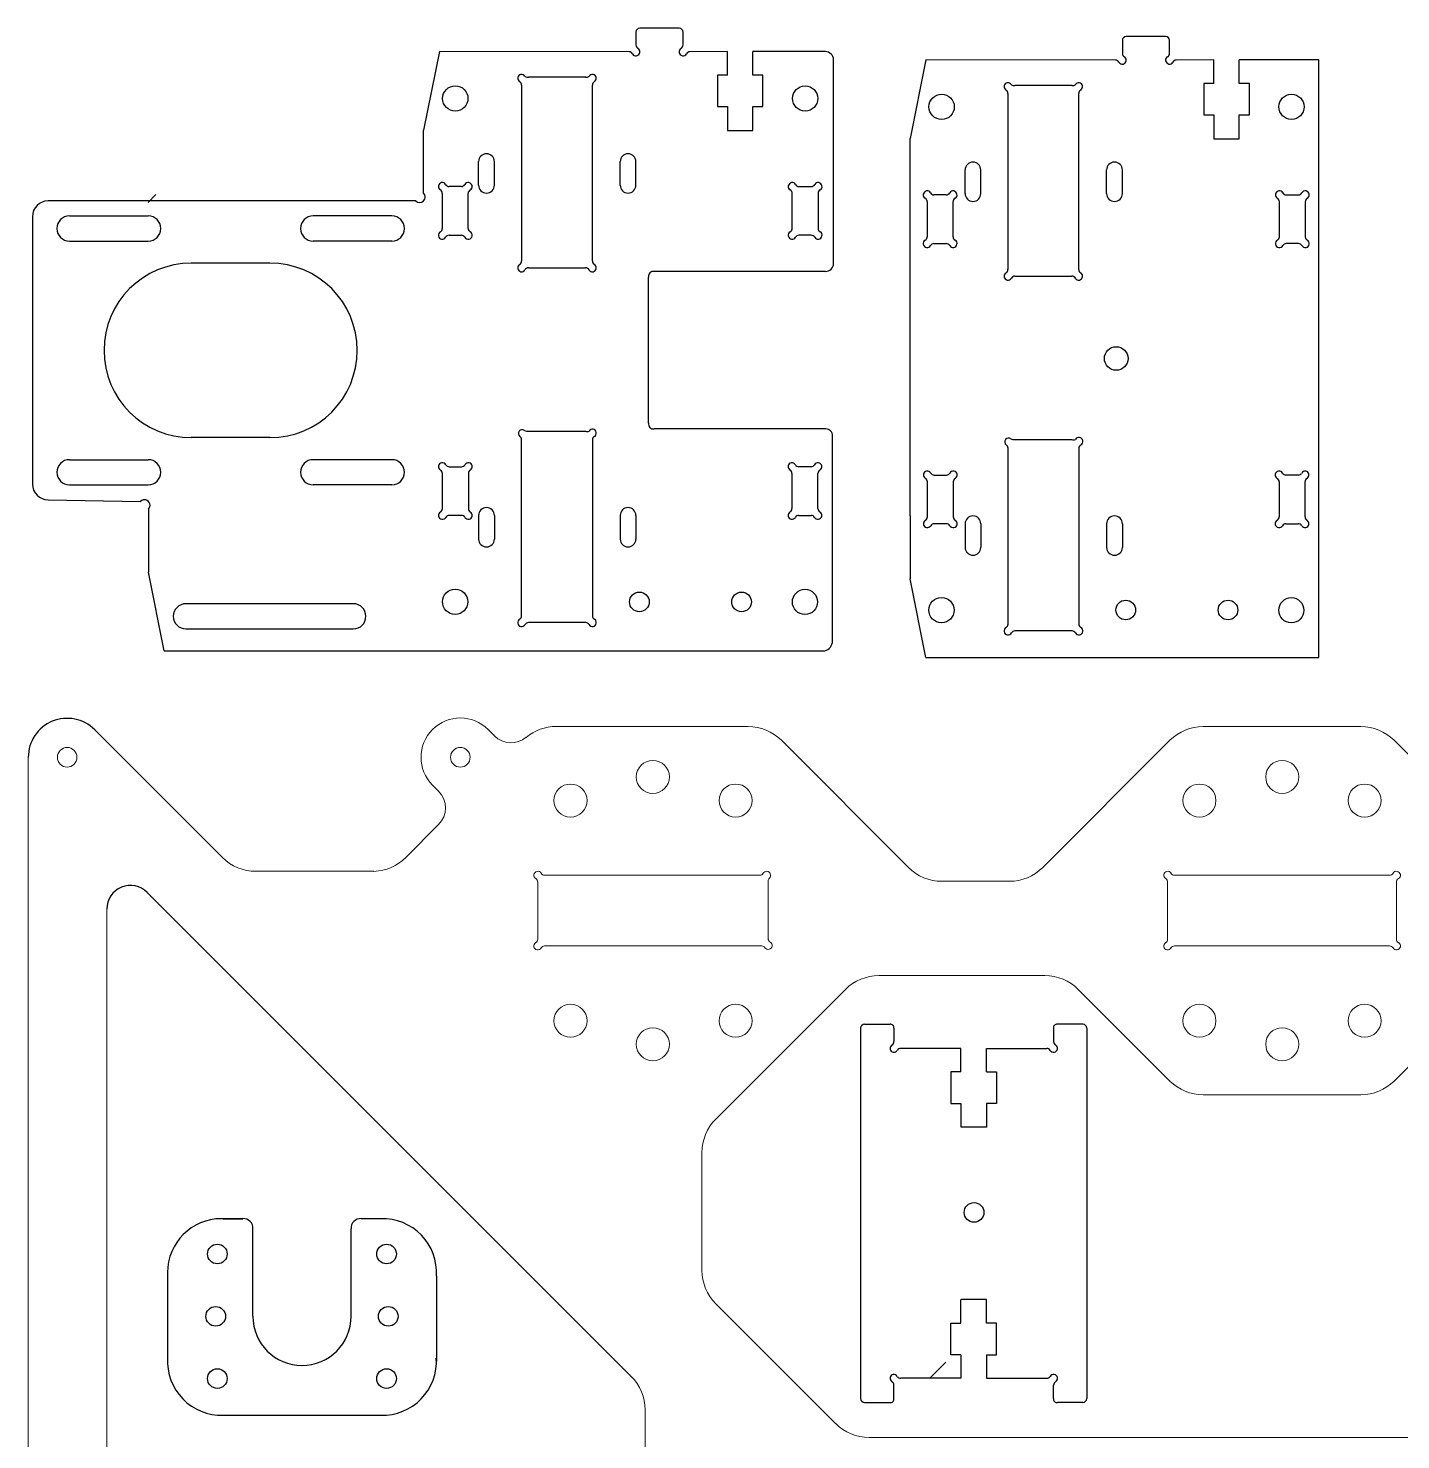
# Model space of a CAD drawing. Header units: millimetres. Extents: x 715 to 1181, y 394 to 754.
# Drawn here: x 714.8 to 889.4, y 574.7 to 754.2 of the extents above; entities that cross this region are included whole.
import ezdxf

# ---------------------------------------------------------------- set-up
doc = ezdxf.new("R2010")
doc.units = ezdxf.units.MM
doc.layers.add('WHITE', color=7, linetype='Continuous', true_color=0xffffff)

msp = doc.modelspace()

# ---------------------------------------------------------------- linework, layer by layer
for p, q in [((767.12, 751.25), (765.12, 741.25)), ((767.12, 751.25), (765.12, 741.25)), ((803.78, 748.27), (803.78, 751.27)), ((803.78, 748.27), (803.78, 751.27)), ((806.99, 748.27), (806.99, 751.27)), ((806.99, 748.27), (806.99, 751.27)), ((828.98, 750.19), (826.98, 740.19)), ((828.98, 750.19), (826.98, 740.19)), ((865.63, 747.21), (865.63, 750.21)), ((865.63, 747.21), (865.63, 750.21)), ((868.85, 747.21), (868.85, 750.21)), ((868.85, 747.21), (868.85, 750.21)), ((878.98, 674.19), (878.98, 750.19)), ((878.98, 674.19), (878.98, 750.19)), ((765.12, 733.25), (765.12, 741.25)), ((765.12, 733.25), (765.12, 741.25)), ((826.98, 692.19), (826.98, 740.19)), ((826.98, 692.19), (826.98, 740.19)), ((772.12, 734.25), (772.12, 737.25)), ((772.12, 734.25), (772.12, 737.25)), ((774.12, 734.25), (774.12, 737.25)), ((774.12, 734.25), (774.12, 737.25)), ((790.12, 734.25), (790.12, 737.25)), ((790.12, 734.25), (790.12, 737.25)), ((792.12, 734.25), (792.12, 737.25)), ((792.12, 734.25), (792.12, 737.25)), ((833.98, 733.19), (833.98, 736.19)), ((833.98, 733.19), (833.98, 736.19)), ((835.98, 733.19), (835.98, 736.19)), ((835.98, 733.19), (835.98, 736.19)), ((851.98, 733.19), (851.98, 736.19)), ((851.98, 733.19), (851.98, 736.19)), ((853.98, 733.19), (853.98, 736.19)), ((853.98, 733.19), (853.98, 736.19)), ((731.06, 733.07), (730.11, 732.04)), ((731.06, 733.07), (730.11, 732.04)), ((730.12, 693.05), (730.12, 685.05)), ((730.12, 693.05), (730.12, 685.05)), ((772.12, 692.25), (772.12, 689.25)), ((772.12, 692.25), (772.12, 689.25)), ((774.12, 692.25), (774.12, 689.25)), ((774.12, 692.25), (774.12, 689.25)), ((790.12, 692.25), (790.12, 689.25)), ((790.12, 692.25), (790.12, 689.25)), ((792.12, 692.25), (792.12, 689.25)), ((792.12, 692.25), (792.12, 689.25)), ((826.98, 692.19), (826.98, 684.19)), ((826.98, 692.19), (826.98, 684.19)), ((833.98, 691.19), (833.98, 688.19)), ((833.98, 691.19), (833.98, 688.19)), ((835.98, 691.19), (835.98, 688.19)), ((835.98, 691.19), (835.98, 688.19)), ((851.98, 691.19), (851.98, 688.19)), ((851.98, 691.19), (851.98, 688.19)), ((853.98, 691.19), (853.98, 688.19)), ((853.98, 691.19), (853.98, 688.19)), ((732.12, 675.05), (730.12, 685.05)), ((732.12, 675.05), (730.12, 685.05)), ((828.98, 674.19), (826.98, 684.19)), ((828.98, 674.19), (826.98, 684.19)), ((828.98, 674.19), (878.98, 674.19)), ((828.98, 674.19), (878.98, 674.19)), ((820.69, 627.03), (820.69, 579.95)), ((820.69, 627.03), (820.69, 579.95)), ((821.19, 627.55), (824.44, 627.55)), ((821.19, 627.55), (824.44, 627.55)), ((824.93, 627.05), (824.93, 625.34)), ((824.93, 627.05), (824.93, 625.34)), ((845.23, 627.05), (845.23, 625.34)), ((845.23, 627.05), (845.23, 625.34)), ((848.97, 627.55), (845.72, 627.55)), ((848.97, 627.55), (845.72, 627.55)), ((849.47, 627.03), (849.47, 579.95)), ((849.47, 627.03), (849.47, 579.95)), ((833.46, 624.46), (825.8, 624.48)), ((833.46, 624.46), (825.8, 624.48)), ((833.46, 621.5), (833.46, 624.46)), ((833.46, 621.5), (833.46, 624.46)), ((836.7, 624.46), (844.36, 624.48)), ((836.7, 624.46), (844.36, 624.48)), ((836.7, 621.5), (836.7, 624.46)), ((836.7, 621.5), (836.7, 624.46)), ((742.11, 602.82), (739.41, 602.82)), ((732.55, 595.96), (732.55, 584.69)), ((766.75, 595.54), (766.75, 584.69)), ((833.46, 585.49), (833.46, 582.54)), ((833.46, 585.49), (833.46, 582.54)), ((836.7, 585.49), (836.7, 582.54)), ((836.7, 585.49), (836.7, 582.54)), ((824.93, 579.95), (824.93, 581.65)), ((824.93, 579.95), (824.93, 581.65)), ((833.46, 582.54), (825.8, 582.52)), ((833.46, 582.54), (825.8, 582.52)), ((836.7, 582.54), (844.36, 582.52)), ((836.7, 582.54), (844.36, 582.52)), ((845.23, 579.95), (845.23, 581.65)), ((845.23, 579.95), (845.23, 581.65)), ((821.19, 579.45), (824.44, 579.45)), ((821.19, 579.45), (824.44, 579.45)), ((848.97, 579.45), (845.72, 579.45)), ((848.97, 579.45), (845.72, 579.45)), ((739.42, 577.82), (759.88, 577.82))]:
    msp.add_line(p, q)
at = {"linetype": 'ByBlock'}
for p, q in [((720.08, 730.35), (730.09, 730.35)), ((720.08, 730.35), (730.09, 730.35)), ((761.08, 730.35), (751.08, 730.35)), ((761.08, 730.35), (751.08, 730.35)), ((720.08, 727.15), (730.09, 727.15)), ((720.08, 727.15), (730.09, 727.15)), ((761.08, 727.15), (751.08, 727.15)), ((761.08, 727.15), (751.08, 727.15)), ((745.58, 724.35), (735.58, 724.35)), ((745.58, 724.35), (735.58, 724.35)), ((745.58, 702.15), (735.58, 702.15)), ((745.58, 702.15), (735.58, 702.15)), ((720.08, 699.35), (730.09, 699.35)), ((720.08, 699.35), (730.09, 699.35)), ((761.08, 699.35), (751.08, 699.35)), ((761.08, 699.35), (751.08, 699.35)), ((720.08, 696.15), (730.09, 696.15)), ((720.08, 696.15), (730.09, 696.15)), ((761.08, 696.15), (751.08, 696.15)), ((761.08, 696.15), (751.08, 696.15)), ((756.18, 681.03), (734.89, 681.03)), ((756.18, 681.03), (734.89, 681.03)), ((734.89, 677.83), (756.18, 677.83)), ((734.89, 677.83), (756.18, 677.83)), ((732.12, 675.05), (816.15, 675.05)), ((732.12, 675.05), (816.15, 675.05)), ((739.61, 602.82), (742.11, 602.82)), ((743.4, 590.41), (743.4, 601.51)), ((755.9, 590.41), (755.9, 601.51)), ((759.7, 602.82), (757.2, 602.82))]:
    msp.add_line(p, q, dxfattribs=at)
at = {"color": 7, "linetype": 'Continuous', "lineweight": 15}
for p, q in [((723.29, 665), (739.53, 648.75)), ((774.13, 664.23), (773.32, 665.03)), ((806.38, 665.42), (782, 665.42)), ((864.27, 665.42), (884.3, 665.42)), ((826.79, 647.49), (810.62, 663.67)), ((860.03, 663.67), (843.86, 647.49)), ((888.55, 663.67), (904.72, 647.49)), ((714.84, 452.5), (714.84, 661.5)), ((766.25, 657.96), (767.03, 657.18)), ((767.03, 652.94), (762.85, 648.75)), ((758.8, 647), (743.77, 647)), ((780.5, 646.5), (807.87, 646.5)), ((887.97, 646.5), (860.6, 646.5)), ((779.64, 638.36), (779.64, 645.63)), ((808.94, 645.78), (808.94, 638.44)), ((831.03, 645.73), (839.61, 645.73)), ((859.74, 645.63), (859.74, 638.36)), ((888.84, 638.36), (888.84, 645.63)), ((791.53, 582.75), (729.96, 644.32)), ((724.84, 536), (724.84, 642.2)), ((808.12, 637.5), (780.5, 637.5)), ((860.6, 637.5), (887.97, 637.5)), ((823.01, 633.73), (844.14, 633.73)), ((818.76, 631.98), (802.28, 615.49)), ((860.03, 620.33), (848.38, 631.98)), ((888.55, 620.33), (900.2, 631.98)), ((864.27, 618.57), (884.3, 618.57)), ((800.52, 611.25), (800.52, 596.25)), ((817.53, 576.75), (802.28, 592.01)), ((793.29, 578.51), (793.29, 535.43)), ((821.77, 575), (926.8, 575))]:
    msp.add_line(p, q, dxfattribs=at)
for points in [[(791.26, 751.22), (767.12, 751.25)], [(791.26, 751.22), (767.12, 751.25)], [(803.78, 751.27), (798.99, 751.22)], [(803.78, 751.27), (798.99, 751.22)], [(816.22, 751.25), (806.99, 751.27)], [(816.22, 751.25), (806.99, 751.27)], [(817.26, 724.28), (817.26, 750.23)], [(817.26, 724.28), (817.26, 750.23)], [(853.11, 750.16), (828.98, 750.19)], [(853.11, 750.16), (828.98, 750.19)], [(865.63, 750.21), (860.84, 750.16)], [(865.63, 750.21), (860.84, 750.16)], [(878.98, 750.19), (868.85, 750.21)], [(878.98, 750.19), (868.85, 750.21)], [(793.74, 704.01), (793.74, 722.58)], [(793.74, 704.01), (793.74, 722.58)], [(816.24, 723.28), (794.44, 723.28)], [(816.24, 723.28), (794.44, 723.28)], [(816.25, 703.26), (794.44, 703.26)], [(816.25, 703.26), (794.44, 703.26)], [(817.12, 676.32), (817.12, 702.38)], [(817.12, 676.32), (817.12, 702.38)]]:
    msp.add_lwpolyline(points)
for centre, radius in [((769.15, 745.29), 1.61), ((769.15, 745.29), 1.61), ((813.64, 745.29), 1.6), ((813.64, 745.29), 1.6), ((813.64, 745.29), 1.6), ((813.64, 745.29), 1.6), ((813.64, 745.29), 1.6), ((813.64, 745.29), 1.6), ((813.64, 745.29), 1.6), ((813.64, 745.29), 1.6), ((831, 744.22), 1.61), ((831, 744.22), 1.61), ((875.49, 744.23), 1.6), ((875.49, 744.23), 1.6), ((875.49, 744.23), 1.6), ((875.49, 744.23), 1.6), ((875.49, 744.23), 1.6), ((875.49, 744.23), 1.6), ((875.49, 744.23), 1.6), ((875.49, 744.23), 1.6), ((853.2, 712.22), 1.5), ((769.13, 681.28), 1.61), ((769.13, 681.28), 1.61), ((813.62, 681.26), 1.6), ((813.62, 681.26), 1.6), ((830.98, 680.22), 1.61), ((830.98, 680.22), 1.61), ((875.47, 680.2), 1.6), ((875.47, 680.2), 1.6), ((738.68, 590.4), 1.25), ((760.62, 590.4), 1.25)]:
    msp.add_circle(centre, radius)
at = {"color": 7, "linetype": 'Continuous'}
for centre in [(792.56, 681.26), (805.56, 681.26), (854.42, 680.23), (867.42, 680.23)]:
    msp.add_circle(centre, 1.25, dxfattribs=at)
at = {"color": 7, "linetype": 'Continuous', "lineweight": 15}
for centre, radius in [((719.79, 661.5), 1.25), ((769.79, 661.5), 1.25), ((794.27, 659), 2.1), ((874.31, 659), 2.1), ((783.8, 656), 2.1), ((804.8, 656), 2.1), ((863.79, 656), 2.1), ((884.79, 656), 2.1), ((783.8, 628), 2.1), ((804.8, 628), 2.1), ((863.79, 628), 2.1), ((884.79, 628), 2.1), ((794.27, 625), 2.1), ((874.31, 625), 2.1)]:
    msp.add_circle(centre, radius, dxfattribs=at)
at = {"color": 7}
for centre in [(835.12, 603.61), (738.89, 598.33), (760.41, 598.33), (738.89, 582.49), (760.41, 582.49)]:
    msp.add_circle(centre, 1.25, dxfattribs=at)
for centre, radius, start, end in [((816.14, 750.13), 1.13, 5.0622, 86.0706), ((816.14, 750.13), 1.13, 5.0622, 86.0706), ((773.12, 737.25), 1, 0, 180), ((773.12, 737.25), 1, 0, 180), ((791.12, 737.25), 1, 0, 180), ((791.12, 737.25), 1, 0, 180), ((834.98, 736.19), 1, 0, 180), ((834.98, 736.19), 1, 0, 180), ((852.98, 736.19), 1, 0, 180), ((852.98, 736.19), 1, 0, 180), ((773.12, 734.25), 1, 180, 0), ((773.12, 734.25), 1, 180, 0), ((791.12, 734.25), 1, 180, 0), ((791.12, 734.25), 1, 180, 0), ((764.62, 732.75), 0.707, 225, 45), ((764.62, 732.75), 0.707, 225, 45), ((834.98, 733.19), 1, 180, 0), ((834.98, 733.19), 1, 180, 0), ((852.98, 733.19), 1, 180, 0), ((852.98, 733.19), 1, 180, 0), ((816.19, 724.36), 1.08, 272.697, 356.0078), ((816.19, 724.36), 1.08, 272.697, 356.0078), ((794.32, 722.7), 0.595, 78.4931, 191.7149), ((794.32, 722.7), 0.595, 78.4931, 191.7149), ((794.35, 703.88), 0.625, 167.8508, 278.3242), ((794.35, 703.88), 0.625, 167.8508, 278.3242), ((778.38, 704), 1.04, 245.5198, 274.3298), ((778.38, 704), 1.04, 245.5198, 274.3298), ((816.28, 702.41), 0.848, 358.0506, 91.9494), ((816.28, 702.41), 0.848, 358.0506, 91.9494), ((840.23, 702.94), 1.04, 245.5198, 274.3298), ((840.23, 702.94), 1.04, 245.5198, 274.3298), ((729.62, 693.55), 0.707, 314.9943, 135.0057), ((729.62, 693.55), 0.707, 314.9943, 135.0057), ((773.12, 692.25), 1, 0, 180), ((773.12, 692.25), 1, 0, 180), ((791.12, 692.25), 1, 0, 180), ((791.12, 692.25), 1, 0, 180), ((834.98, 691.19), 1, 0, 180), ((834.98, 691.19), 1, 0, 180), ((852.98, 691.19), 1, 0, 180), ((852.98, 691.19), 1, 0, 180), ((773.12, 689.25), 1, 180, 0), ((773.12, 689.25), 1, 180, 0), ((791.12, 689.25), 1, 180, 0), ((791.12, 689.25), 1, 180, 0), ((834.98, 688.19), 1, 180, 0), ((834.98, 688.19), 1, 180, 0), ((852.98, 688.19), 1, 180, 0), ((852.98, 688.19), 1, 180, 0), ((815.83, 676.3), 1.29, 284.0428, 0.5816), ((815.83, 676.3), 1.29, 284.0428, 0.5816), ((821.24, 627), 0.552, 94.5002, 174.3533), ((821.24, 627), 0.552, 94.5002, 174.3533), ((824.51, 627.12), 0.427, 349.7748, 99.7328), ((824.51, 627.12), 0.427, 349.7748, 99.7328), ((845.65, 627.12), 0.427, 80.2672, 190.2252), ((845.65, 627.12), 0.427, 80.2672, 190.2252), ((848.92, 627), 0.552, 5.6467, 85.4998), ((848.92, 627), 0.552, 5.6467, 85.4998), ((739.41, 595.96), 6.86, 90, 180), ((759.9, 595.95), 6.87, 356.5756, 91.6627), ((739.42, 584.69), 6.87, 176.5756, 271.6627), ((759.88, 584.69), 6.87, 268.3373, 3.4244), ((821.24, 580), 0.552, 185.6467, 265.4998), ((821.24, 580), 0.552, 185.6467, 265.4998), ((824.51, 579.87), 0.427, 260.2672, 10.2252), ((824.51, 579.87), 0.427, 260.2672, 10.2252), ((845.65, 579.87), 0.427, 169.7748, 279.7328), ((845.65, 579.87), 0.427, 169.7748, 279.7328), ((848.92, 580), 0.552, 274.5002, 354.3533), ((848.92, 580), 0.552, 274.5002, 354.3533)]:
    msp.add_arc(centre, radius, start, end)
at = {"linetype": 'ByBlock'}
for centre, radius, start, end in [((720.08, 728.75), 1.6, 90, 270), ((720.08, 728.75), 1.6, 90, 270), ((730.09, 728.75), 1.6, 270, 90), ((730.09, 728.75), 1.6, 270, 90), ((751.08, 728.75), 1.6, 90, 270), ((751.08, 728.75), 1.6, 90, 270), ((761.08, 728.75), 1.6, 270, 90), ((761.08, 728.75), 1.6, 270, 90), ((735.58, 713.25), 11.1, 90, 270), ((735.58, 713.25), 11.1, 90, 270), ((745.58, 713.25), 11.1, 270, 90), ((745.58, 713.25), 11.1, 270, 90), ((720.08, 697.75), 1.6, 90, 270), ((720.08, 697.75), 1.6, 90, 270), ((730.09, 697.75), 1.6, 270, 90), ((730.09, 697.75), 1.6, 270, 90), ((751.08, 697.75), 1.6, 90, 270), ((751.08, 697.75), 1.6, 90, 270), ((761.08, 697.75), 1.6, 270, 90), ((761.08, 697.75), 1.6, 270, 90), ((734.89, 679.43), 1.6, 90, 270), ((734.89, 679.43), 1.6, 90, 270), ((756.18, 679.43), 1.6, 270, 90), ((756.18, 679.43), 1.6, 270, 90), ((742.23, 601.65), 1.18, 353.4384, 95.8605), ((757.08, 601.65), 1.18, 84.1395, 186.5616), ((749.65, 590.41), 6.25, 180, 0)]:
    msp.add_arc(centre, radius, start, end, dxfattribs=at)
at = {"color": 7, "linetype": 'Continuous'}
for centre, radius in [((719.79, 661.5), 4.95), ((727.84, 642.2), 3)]:
    msp.add_arc(centre, radius, 45, 180, dxfattribs=at)
at = {"color": 7, "linetype": 'Continuous', "lineweight": 15}
for centre, radius, start, end in [((769.79, 661.5), 5, 45, 225), ((776.25, 666.35), 3, 225, 309.7102), ((782, 659.42), 6, 90, 129.7102), ((806.38, 659.42), 6, 44.9999, 90), ((864.27, 659.42), 6, 90, 135), ((884.3, 659.42), 6, 45, 90), ((764.91, 655.06), 3, 315, 45), ((743.77, 653), 6, 225, 270), ((758.6, 652.99), 6, 271.9431, 315.0465), ((779.64, 646.5), 0.5, 30, 240), ((780.5, 647), 0.5, 210, 270), ((807.87, 647), 0.5, 270, 330), ((808.74, 646.5), 0.5, 314.427, 150), ((831.03, 651.73), 6, 224.9999, 270), ((839.61, 651.73), 6, 270, 315), ((859.74, 646.5), 0.5, 30.0001, 239.9999), ((860.6, 647), 0.5, 210.0001, 270.0002), ((887.97, 647), 0.5, 270, 330), ((888.84, 646.5), 0.5, 300, 150), ((779.14, 645.63), 0.5, 360, 60), ((809.44, 645.78), 0.5, 134.427, 180), ((859.24, 645.63), 0.5, 0, 59.9999), ((889.34, 645.63), 0.5, 120, 180), ((779.64, 637.5), 0.5, 120, 330), ((779.14, 638.36), 0.5, 300, 360), ((780.5, 637), 0.5, 90, 150), ((808.12, 637), 0.5, 35.3875, 90), ((808.94, 637.57), 0.5, 215.3875, 60), ((809.44, 638.44), 0.5, 180, 240), ((859.74, 637.5), 0.5, 119.9999, 330), ((859.24, 638.36), 0.5, 300.0002, 0), ((860.6, 637), 0.5, 89.9999, 149.9999), ((887.97, 637), 0.5, 30.0001, 90), ((888.84, 637.5), 0.5, 210.0001, 60.0002), ((889.34, 638.36), 0.5, 180, 239.9996), ((823.01, 627.73), 6, 90, 135), ((844.14, 627.73), 6, 45, 90), ((864.27, 624.57), 6, 225, 270), ((884.3, 624.57), 6, 270, 315), ((806.52, 611.25), 6, 135, 180), ((806.52, 596.25), 6, 180, 225), ((787.29, 578.51), 6, 360, 45), ((821.77, 581), 6, 225, 270)]:
    msp.add_arc(centre, radius, start, end, dxfattribs=at)
at = {"layer": 'WHITE', "linetype": 'Continuous'}
for p, q in [((797.62, 754.22), (792.62, 754.22)), ((797.62, 754.22), (792.62, 754.22)), ((792.12, 753.72), (792.12, 752.09)), ((792.12, 753.72), (792.12, 752.09)), ((798.12, 752.09), (798.12, 753.72)), ((798.12, 752.09), (798.12, 753.72)), ((853.98, 752.66), (853.98, 751.02)), ((853.98, 752.66), (853.98, 751.02)), ((859.48, 753.16), (854.48, 753.16)), ((859.48, 753.16), (854.48, 753.16)), ((859.98, 751.02), (859.98, 752.66)), ((859.98, 751.02), (859.98, 752.66)), ((777.58, 746.98), (777.58, 724.62)), ((777.58, 746.98), (777.58, 724.62)), ((785.73, 748), (778.46, 748)), ((785.73, 748), (778.46, 748)), ((786.58, 724.62), (786.58, 746.98)), ((786.58, 724.62), (786.58, 746.98)), ((802.49, 748.27), (802.49, 744.25)), ((802.49, 748.27), (802.49, 744.25)), ((803.78, 748.27), (802.49, 748.27)), ((803.78, 748.27), (802.49, 748.27)), ((808.28, 748.27), (806.99, 748.27)), ((808.28, 748.27), (806.99, 748.27)), ((808.28, 744.25), (808.28, 748.27)), ((808.28, 744.25), (808.28, 748.27)), ((847.58, 746.94), (840.31, 746.94)), ((847.58, 746.94), (840.31, 746.94)), ((864.35, 747.21), (864.35, 743.19)), ((864.35, 747.21), (864.35, 743.19)), ((865.63, 747.21), (864.35, 747.21)), ((865.63, 747.21), (864.35, 747.21)), ((870.13, 747.21), (868.85, 747.21)), ((870.13, 747.21), (868.85, 747.21)), ((870.13, 743.19), (870.13, 747.21)), ((870.13, 743.19), (870.13, 747.21)), ((839.43, 745.92), (839.43, 723.55)), ((839.43, 745.92), (839.43, 723.55)), ((848.43, 723.55), (848.43, 745.92)), ((848.43, 723.55), (848.43, 745.92)), ((802.49, 744.25), (803.78, 744.25)), ((802.49, 744.25), (803.78, 744.25)), ((803.78, 744.25), (803.78, 741.23)), ((803.78, 744.25), (803.78, 741.23)), ((806.99, 741.23), (806.99, 744.25)), ((806.99, 741.23), (806.99, 744.25)), ((806.99, 744.25), (808.28, 744.25)), ((806.99, 744.25), (808.28, 744.25)), ((864.35, 743.19), (865.63, 743.19)), ((864.35, 743.19), (865.63, 743.19)), ((865.63, 743.19), (865.63, 740.17)), ((865.63, 743.19), (865.63, 740.17)), ((868.85, 740.17), (868.85, 743.19)), ((868.85, 740.17), (868.85, 743.19)), ((868.85, 743.19), (870.13, 743.19)), ((868.85, 743.19), (870.13, 743.19)), ((803.78, 741.23), (806.99, 741.23)), ((803.78, 741.23), (806.99, 741.23)), ((865.63, 740.17), (868.85, 740.17)), ((865.63, 740.17), (868.85, 740.17)), ((767.49, 733.22), (767.49, 728.76)), ((767.49, 733.22), (767.49, 728.76)), ((769.92, 734.09), (768.35, 734.09)), ((769.92, 734.09), (768.35, 734.09)), ((770.79, 728.76), (770.79, 733.22)), ((770.79, 728.76), (770.79, 733.22)), ((811.99, 728.76), (811.99, 733.22)), ((811.99, 728.76), (811.99, 733.22)), ((812.85, 734.09), (814.42, 734.09)), ((812.85, 734.09), (814.42, 734.09)), ((815.29, 733.22), (815.29, 728.76)), ((815.29, 733.22), (815.29, 728.76)), ((831.59, 733.03), (830.02, 733.03)), ((831.59, 733.03), (830.02, 733.03)), ((874.81, 733.03), (876.38, 733.03)), ((874.81, 733.03), (876.38, 733.03)), ((764.12, 732.25), (717.37, 732.25)), ((764.12, 732.25), (717.37, 732.25)), ((829.16, 732.16), (829.16, 727.69)), ((829.16, 732.16), (829.16, 727.69)), ((832.46, 727.69), (832.46, 732.16)), ((832.46, 727.69), (832.46, 732.16)), ((873.95, 727.69), (873.95, 732.16)), ((873.95, 727.69), (873.95, 732.16)), ((877.25, 732.16), (877.25, 727.69)), ((877.25, 732.16), (877.25, 727.69)), ((715.37, 730.25), (715.37, 696.25)), ((715.37, 730.25), (715.37, 696.25)), ((768.35, 727.89), (769.92, 727.89)), ((768.35, 727.89), (769.92, 727.89)), ((814.42, 727.89), (812.85, 727.89)), ((814.42, 727.89), (812.85, 727.89)), ((830.02, 726.83), (831.59, 726.83)), ((830.02, 726.83), (831.59, 726.83)), ((876.38, 726.83), (874.81, 726.83)), ((876.38, 726.83), (874.81, 726.83)), ((778.45, 723.75), (785.72, 723.75)), ((778.45, 723.75), (785.72, 723.75)), ((840.3, 722.69), (847.57, 722.69)), ((840.3, 722.69), (847.57, 722.69)), ((778.46, 702.97), (785.72, 702.97)), ((778.46, 702.97), (785.72, 702.97)), ((840.31, 701.91), (847.58, 701.91)), ((840.31, 701.91), (847.58, 701.91)), ((777.59, 679.5), (777.59, 701.87)), ((777.59, 679.5), (777.59, 701.87)), ((786.59, 701.87), (786.59, 679.5)), ((786.59, 701.87), (786.59, 679.5)), ((839.45, 678.44), (839.45, 700.81)), ((839.45, 678.44), (839.45, 700.81)), ((848.45, 700.81), (848.45, 678.44)), ((848.45, 700.81), (848.45, 678.44)), ((768.38, 698.46), (769.95, 698.46)), ((768.38, 698.46), (769.95, 698.46)), ((814.4, 698.46), (812.83, 698.46)), ((814.4, 698.46), (812.83, 698.46)), ((767.51, 693.13), (767.51, 697.6)), ((767.51, 693.13), (767.51, 697.6)), ((770.81, 697.6), (770.81, 693.13)), ((770.81, 697.6), (770.81, 693.13)), ((811.96, 697.6), (811.96, 693.13)), ((811.96, 697.6), (811.96, 693.13)), ((815.26, 693.13), (815.26, 697.6)), ((815.26, 693.13), (815.26, 697.6)), ((829.18, 692.07), (829.18, 696.54)), ((829.18, 692.07), (829.18, 696.54)), ((830.05, 697.4), (831.62, 697.4)), ((830.05, 697.4), (831.62, 697.4)), ((832.48, 696.54), (832.48, 692.07)), ((832.48, 696.54), (832.48, 692.07)), ((873.92, 696.54), (873.92, 692.07)), ((873.92, 696.54), (873.92, 692.07)), ((876.35, 697.4), (874.79, 697.4)), ((876.35, 697.4), (874.79, 697.4)), ((877.22, 692.07), (877.22, 696.54)), ((877.22, 692.07), (877.22, 696.54)), ((717.37, 694.25), (729.12, 694.04)), ((717.37, 694.25), (729.12, 694.04)), ((769.95, 692.26), (768.38, 692.26)), ((769.95, 692.26), (768.38, 692.26)), ((812.83, 692.26), (814.4, 692.26)), ((812.83, 692.26), (814.4, 692.26)), ((831.62, 691.2), (830.05, 691.2)), ((831.62, 691.2), (830.05, 691.2)), ((874.79, 691.2), (876.35, 691.2)), ((874.79, 691.2), (876.35, 691.2)), ((785.73, 678.63), (778.46, 678.63)), ((785.73, 678.63), (778.46, 678.63)), ((847.58, 677.57), (840.31, 677.57)), ((847.58, 677.57), (840.31, 677.57)), ((832.18, 621.5), (832.18, 617.48)), ((832.18, 621.5), (832.18, 617.48)), ((833.46, 621.5), (832.18, 621.5)), ((833.46, 621.5), (832.18, 621.5)), ((836.7, 621.5), (837.98, 621.5)), ((836.7, 621.5), (837.98, 621.5)), ((837.98, 621.5), (837.98, 617.48)), ((837.98, 621.5), (837.98, 617.48)), ((832.18, 617.48), (833.46, 617.48)), ((832.18, 617.48), (833.46, 617.48)), ((833.46, 617.48), (833.46, 614.46)), ((833.46, 617.48), (833.46, 614.46)), ((836.7, 617.48), (836.7, 614.46)), ((836.7, 617.48), (836.7, 614.46)), ((837.98, 617.48), (836.7, 617.48)), ((837.98, 617.48), (836.7, 617.48)), ((836.7, 614.46), (833.48, 614.46)), ((836.7, 614.46), (833.48, 614.46)), ((833.46, 589.52), (833.46, 592.53)), ((833.46, 589.52), (833.46, 592.53)), ((836.7, 592.53), (833.48, 592.53)), ((836.7, 592.53), (833.48, 592.53)), ((836.7, 589.52), (836.7, 592.53)), ((836.7, 589.52), (836.7, 592.53)), ((832.18, 585.49), (832.18, 589.52)), ((832.18, 585.49), (832.18, 589.52)), ((832.18, 589.52), (833.46, 589.52)), ((832.18, 589.52), (833.46, 589.52)), ((837.98, 589.52), (836.7, 589.52)), ((837.98, 589.52), (836.7, 589.52)), ((837.98, 585.49), (837.98, 589.52)), ((837.98, 585.49), (837.98, 589.52)), ((833.46, 585.49), (832.18, 585.49)), ((833.46, 585.49), (832.18, 585.49)), ((836.7, 585.49), (837.98, 585.49)), ((836.7, 585.49), (837.98, 585.49)), ((831.55, 584.57), (829.55, 582.57)), ((831.55, 584.57), (829.55, 582.57))]:
    msp.add_line(p, q, dxfattribs=at)
for centre, radius, start, end in [((792.62, 753.72), 0.5, 90, 180), ((792.62, 753.72), 0.5, 90, 180), ((797.62, 753.72), 0.5, 0, 90), ((797.62, 753.72), 0.5, 0, 90), ((854.48, 752.66), 0.5, 90, 180), ((854.48, 752.66), 0.5, 90, 180), ((859.48, 752.66), 0.5, 0, 90), ((859.48, 752.66), 0.5, 0, 90), ((791.26, 750.72), 0.5, 30.0002, 90), ((791.26, 750.72), 0.5, 30.0002, 90), ((792.12, 751.22), 0.5, 210.0002, 60), ((792.12, 751.22), 0.5, 210.0002, 60), ((792.62, 752.09), 0.5, 180, 240), ((792.62, 752.09), 0.5, 180, 240), ((798.12, 751.22), 0.5, 120.0002, 330), ((798.12, 751.22), 0.5, 120.0002, 330), ((797.62, 752.09), 0.5, 300.0002, 0), ((797.62, 752.09), 0.5, 300.0002, 0), ((798.99, 750.72), 0.5, 90, 150), ((798.99, 750.72), 0.5, 90, 150), ((853.98, 750.16), 0.5, 210.0002, 60), ((853.98, 750.16), 0.5, 210.0002, 60), ((854.48, 751.02), 0.5, 180, 240), ((854.48, 751.02), 0.5, 180, 240), ((859.98, 750.16), 0.5, 120.0002, 330), ((859.98, 750.16), 0.5, 120.0002, 330), ((859.48, 751.02), 0.5, 300.0002, 0), ((859.48, 751.02), 0.5, 300.0002, 0), ((853.11, 749.66), 0.5, 30.0002, 90), ((853.11, 749.66), 0.5, 30.0002, 90), ((860.84, 749.66), 0.5, 90, 150), ((860.84, 749.66), 0.5, 90, 150), ((777.58, 747.85), 0.5, 30, 239.9998), ((777.58, 747.85), 0.5, 30, 239.9998), ((777.08, 746.98), 0.5, 0, 59.9998), ((777.08, 746.98), 0.5, 0, 59.9998), ((778.33, 748.43), 0.455, 227.0073, 287.0073), ((778.33, 748.43), 0.455, 227.0073, 287.0073), ((785.85, 748.41), 0.435, 253.5921, 313.5919), ((785.85, 748.41), 0.435, 253.5921, 313.5919), ((786.58, 747.85), 0.5, 300, 149.9998), ((786.58, 747.85), 0.5, 300, 149.9998), ((787.08, 746.98), 0.5, 120, 180), ((787.08, 746.98), 0.5, 120, 180), ((839.43, 746.79), 0.5, 30, 239.9998), ((839.43, 746.79), 0.5, 30, 239.9998), ((840.18, 747.37), 0.455, 227.0073, 287.0073), ((840.18, 747.37), 0.455, 227.0073, 287.0073), ((847.7, 747.35), 0.435, 253.5921, 313.5919), ((847.7, 747.35), 0.435, 253.5921, 313.5919), ((848.43, 746.79), 0.5, 300, 149.9998), ((848.43, 746.79), 0.5, 300, 149.9998), ((838.93, 745.92), 0.5, 0, 59.9998), ((838.93, 745.92), 0.5, 0, 59.9998), ((848.93, 745.92), 0.5, 120, 180), ((848.93, 745.92), 0.5, 120, 180), ((767.49, 734.09), 0.5, 30, 239.9998), ((767.49, 734.09), 0.5, 30, 239.9998), ((768.35, 734.59), 0.5, 210, 270), ((768.35, 734.59), 0.5, 210, 270), ((769.92, 734.59), 0.5, 270, 329.9998), ((769.92, 734.59), 0.5, 270, 329.9998), ((770.79, 734.09), 0.5, 300, 149.9998), ((770.79, 734.09), 0.5, 300, 149.9998), ((811.99, 734.09), 0.5, 30.0002, 240), ((811.99, 734.09), 0.5, 30.0002, 240), ((812.85, 734.59), 0.5, 210.0002, 270), ((812.85, 734.59), 0.5, 210.0002, 270), ((814.42, 734.59), 0.5, 270, 330), ((814.42, 734.59), 0.5, 270, 330), ((815.29, 734.09), 0.5, 300.0002, 150), ((815.29, 734.09), 0.5, 300.0002, 150), ((766.99, 733.22), 0.5, 0, 59.9998), ((766.99, 733.22), 0.5, 0, 59.9998), ((771.29, 733.22), 0.5, 120, 180), ((771.29, 733.22), 0.5, 120, 180), ((811.49, 733.22), 0.5, 0, 60), ((811.49, 733.22), 0.5, 0, 60), ((815.79, 733.22), 0.5, 120.0002, 180), ((815.79, 733.22), 0.5, 120.0002, 180), ((829.16, 733.03), 0.5, 30, 239.9998), ((829.16, 733.03), 0.5, 30, 239.9998), ((828.66, 732.16), 0.5, 0, 59.9998), ((828.66, 732.16), 0.5, 0, 59.9998), ((830.02, 733.53), 0.5, 210, 270), ((830.02, 733.53), 0.5, 210, 270), ((831.59, 733.53), 0.5, 270, 329.9998), ((831.59, 733.53), 0.5, 270, 329.9998), ((832.46, 733.03), 0.5, 300, 149.9998), ((832.46, 733.03), 0.5, 300, 149.9998), ((832.96, 732.16), 0.5, 120, 180), ((832.96, 732.16), 0.5, 120, 180), ((873.95, 733.03), 0.5, 30.0002, 240), ((873.95, 733.03), 0.5, 30.0002, 240), ((873.45, 732.16), 0.5, 0, 60), ((873.45, 732.16), 0.5, 0, 60), ((874.81, 733.53), 0.5, 210.0002, 270), ((874.81, 733.53), 0.5, 210.0002, 270), ((876.38, 733.53), 0.5, 270, 330), ((876.38, 733.53), 0.5, 270, 330), ((877.25, 733.03), 0.5, 300.0002, 150), ((877.25, 733.03), 0.5, 300.0002, 150), ((877.75, 732.16), 0.5, 120.0002, 180), ((877.75, 732.16), 0.5, 120.0002, 180), ((717.37, 730.25), 2, 90, 180), ((717.37, 730.25), 2, 90, 180), ((767.49, 727.89), 0.5, 120, 329.9998), ((767.49, 727.89), 0.5, 120, 329.9998), ((766.99, 728.76), 0.5, 300, 0), ((766.99, 728.76), 0.5, 300, 0), ((768.35, 727.39), 0.5, 90, 149.9998), ((768.35, 727.39), 0.5, 90, 149.9998), ((769.92, 727.39), 0.5, 30, 90), ((769.92, 727.39), 0.5, 30, 90), ((770.79, 727.89), 0.5, 210, 59.9998), ((770.79, 727.89), 0.5, 210, 59.9998), ((771.29, 728.76), 0.5, 180, 239.9998), ((771.29, 728.76), 0.5, 180, 239.9998), ((811.99, 727.89), 0.5, 120.0002, 330), ((811.99, 727.89), 0.5, 120.0002, 330), ((811.49, 728.76), 0.5, 300.0002, 0), ((811.49, 728.76), 0.5, 300.0002, 0), ((812.85, 727.39), 0.5, 90, 150), ((812.85, 727.39), 0.5, 90, 150), ((814.42, 727.39), 0.5, 30.0002, 90), ((814.42, 727.39), 0.5, 30.0002, 90), ((815.29, 727.89), 0.5, 210.0002, 60), ((815.29, 727.89), 0.5, 210.0002, 60), ((815.79, 728.76), 0.5, 180, 240), ((815.79, 728.76), 0.5, 180, 240), ((829.16, 726.83), 0.5, 120, 329.9998), ((829.16, 726.83), 0.5, 120, 329.9998), ((828.66, 727.69), 0.5, 300, 0), ((828.66, 727.69), 0.5, 300, 0), ((832.46, 726.83), 0.5, 210, 59.9998), ((832.46, 726.83), 0.5, 210, 59.9998), ((832.96, 727.69), 0.5, 180, 239.9998), ((832.96, 727.69), 0.5, 180, 239.9998), ((873.95, 726.83), 0.5, 120.0002, 330), ((873.95, 726.83), 0.5, 120.0002, 330), ((873.45, 727.69), 0.5, 300.0002, 0), ((873.45, 727.69), 0.5, 300.0002, 0), ((877.25, 726.83), 0.5, 210.0002, 60), ((877.25, 726.83), 0.5, 210.0002, 60), ((877.75, 727.69), 0.5, 180, 240), ((877.75, 727.69), 0.5, 180, 240), ((830.02, 726.33), 0.5, 90, 149.9998), ((830.02, 726.33), 0.5, 90, 149.9998), ((831.59, 726.33), 0.5, 30, 90), ((831.59, 726.33), 0.5, 30, 90), ((874.81, 726.33), 0.5, 90, 150), ((874.81, 726.33), 0.5, 90, 150), ((876.38, 726.33), 0.5, 30.0002, 90), ((876.38, 726.33), 0.5, 30.0002, 90), ((777.58, 723.75), 0.5, 120.0002, 330), ((777.58, 723.75), 0.5, 120.0002, 330), ((777.08, 724.62), 0.5, 300.0002, 0), ((777.08, 724.62), 0.5, 300.0002, 0), ((778.45, 723.25), 0.5, 90, 150), ((778.45, 723.25), 0.5, 90, 150), ((785.72, 723.25), 0.5, 30.0002, 90), ((785.72, 723.25), 0.5, 30.0002, 90), ((786.58, 723.75), 0.5, 210.0002, 60), ((786.58, 723.75), 0.5, 210.0002, 60), ((787.08, 724.62), 0.5, 180, 240), ((787.08, 724.62), 0.5, 180, 240), ((838.93, 723.55), 0.5, 300.0002, 0), ((838.93, 723.55), 0.5, 300.0002, 0), ((848.93, 723.55), 0.5, 180, 240), ((848.93, 723.55), 0.5, 180, 240), ((839.43, 722.69), 0.5, 120.0002, 330), ((839.43, 722.69), 0.5, 120.0002, 330), ((840.3, 722.19), 0.5, 90, 150), ((840.3, 722.19), 0.5, 90, 150), ((847.57, 722.19), 0.5, 30.0002, 90), ((847.57, 722.19), 0.5, 30.0002, 90), ((848.43, 722.69), 0.5, 210.0002, 60), ((848.43, 722.69), 0.5, 210.0002, 60), ((777.65, 702.68), 0.486, 52.8137, 230.3007), ((777.65, 702.68), 0.486, 52.8137, 230.3007), ((777.09, 701.87), 0.5, 0, 60), ((777.09, 701.87), 0.5, 0, 60), ((785.93, 703.36), 0.437, 241.5181, 301.5181), ((785.93, 703.36), 0.437, 241.5181, 301.5181), ((786.59, 702.73), 0.5, 300.0002, 150), ((786.59, 702.73), 0.5, 300.0002, 150), ((787.09, 701.87), 0.5, 120.0002, 180), ((787.09, 701.87), 0.5, 120.0002, 180), ((839.51, 701.61), 0.486, 52.8137, 230.3007), ((839.51, 701.61), 0.486, 52.8137, 230.3007), ((847.78, 702.3), 0.437, 241.5181, 301.5181), ((847.78, 702.3), 0.437, 241.5181, 301.5181), ((848.45, 701.67), 0.5, 300.0002, 150), ((848.45, 701.67), 0.5, 300.0002, 150), ((838.95, 700.81), 0.5, 0, 60), ((838.95, 700.81), 0.5, 0, 60), ((848.95, 700.81), 0.5, 120.0002, 180), ((848.95, 700.81), 0.5, 120.0002, 180), ((767.51, 698.46), 0.5, 30.0002, 240), ((767.51, 698.46), 0.5, 30.0002, 240), ((768.38, 698.96), 0.5, 210.0002, 270), ((768.38, 698.96), 0.5, 210.0002, 270), ((769.95, 698.96), 0.5, 270, 330), ((769.95, 698.96), 0.5, 270, 330), ((770.81, 698.46), 0.5, 300.0002, 150), ((770.81, 698.46), 0.5, 300.0002, 150), ((811.96, 698.46), 0.5, 30, 239.9998), ((811.96, 698.46), 0.5, 30, 239.9998), ((812.83, 698.96), 0.5, 210, 270), ((812.83, 698.96), 0.5, 210, 270), ((814.4, 698.96), 0.5, 270, 329.9998), ((814.4, 698.96), 0.5, 270, 329.9998), ((815.26, 698.46), 0.5, 300, 149.9998), ((815.26, 698.46), 0.5, 300, 149.9998), ((767.01, 697.6), 0.5, 0, 60), ((767.01, 697.6), 0.5, 0, 60), ((771.31, 697.6), 0.5, 120.0002, 180), ((771.31, 697.6), 0.5, 120.0002, 180), ((811.46, 697.6), 0.5, 0, 59.9998), ((811.46, 697.6), 0.5, 0, 59.9998), ((815.76, 697.6), 0.5, 120, 180), ((815.76, 697.6), 0.5, 120, 180), ((829.18, 697.4), 0.5, 30.0002, 240), ((829.18, 697.4), 0.5, 30.0002, 240), ((828.68, 696.54), 0.5, 0, 60), ((828.68, 696.54), 0.5, 0, 60), ((830.05, 697.9), 0.5, 210.0002, 270), ((830.05, 697.9), 0.5, 210.0002, 270), ((831.62, 697.9), 0.5, 270, 330), ((831.62, 697.9), 0.5, 270, 330), ((832.48, 697.4), 0.5, 300.0002, 150), ((832.48, 697.4), 0.5, 300.0002, 150), ((832.98, 696.54), 0.5, 120.0002, 180), ((832.98, 696.54), 0.5, 120.0002, 180), ((873.92, 697.4), 0.5, 30, 239.9998), ((873.92, 697.4), 0.5, 30, 239.9998), ((873.42, 696.54), 0.5, 0, 59.9998), ((873.42, 696.54), 0.5, 0, 59.9998), ((874.79, 697.9), 0.5, 210, 270), ((874.79, 697.9), 0.5, 210, 270), ((876.35, 697.9), 0.5, 270, 329.9998), ((876.35, 697.9), 0.5, 270, 329.9998), ((877.22, 697.4), 0.5, 300, 149.9998), ((877.22, 697.4), 0.5, 300, 149.9998), ((877.72, 696.54), 0.5, 120, 180), ((877.72, 696.54), 0.5, 120, 180), ((717.37, 696.25), 2, 180, 270), ((717.37, 696.25), 2, 180, 270), ((767.01, 693.13), 0.5, 300.0002, 0), ((767.01, 693.13), 0.5, 300.0002, 0), ((771.31, 693.13), 0.5, 180, 240), ((771.31, 693.13), 0.5, 180, 240), ((811.46, 693.13), 0.5, 300, 0), ((811.46, 693.13), 0.5, 300, 0), ((815.76, 693.13), 0.5, 180, 239.9998), ((815.76, 693.13), 0.5, 180, 239.9998), ((767.51, 692.26), 0.5, 120.0002, 330), ((767.51, 692.26), 0.5, 120.0002, 330), ((768.38, 691.76), 0.5, 90, 150), ((768.38, 691.76), 0.5, 90, 150), ((769.95, 691.76), 0.5, 30.0002, 90), ((769.95, 691.76), 0.5, 30.0002, 90), ((770.81, 692.26), 0.5, 210.0002, 60), ((770.81, 692.26), 0.5, 210.0002, 60), ((811.96, 692.26), 0.5, 120, 329.9998), ((811.96, 692.26), 0.5, 120, 329.9998), ((812.83, 691.76), 0.5, 90, 149.9998), ((812.83, 691.76), 0.5, 90, 149.9998), ((814.4, 691.76), 0.5, 30, 90), ((814.4, 691.76), 0.5, 30, 90), ((815.26, 692.26), 0.5, 210, 59.9998), ((815.26, 692.26), 0.5, 210, 59.9998), ((829.18, 691.2), 0.5, 120.0002, 330), ((829.18, 691.2), 0.5, 120.0002, 330), ((828.68, 692.07), 0.5, 300.0002, 0), ((828.68, 692.07), 0.5, 300.0002, 0), ((830.05, 690.7), 0.5, 90, 150), ((830.05, 690.7), 0.5, 90, 150), ((831.62, 690.7), 0.5, 30.0002, 90), ((831.62, 690.7), 0.5, 30.0002, 90), ((832.48, 691.2), 0.5, 210.0002, 60), ((832.48, 691.2), 0.5, 210.0002, 60), ((832.98, 692.07), 0.5, 180, 240), ((832.98, 692.07), 0.5, 180, 240), ((873.92, 691.2), 0.5, 120, 329.9998), ((873.92, 691.2), 0.5, 120, 329.9998), ((873.42, 692.07), 0.5, 300, 0), ((873.42, 692.07), 0.5, 300, 0), ((874.79, 690.7), 0.5, 90, 149.9998), ((874.79, 690.7), 0.5, 90, 149.9998), ((876.35, 690.7), 0.5, 30, 90), ((876.35, 690.7), 0.5, 30, 90), ((877.22, 691.2), 0.5, 210, 59.9998), ((877.22, 691.2), 0.5, 210, 59.9998), ((877.72, 692.07), 0.5, 180, 239.9998), ((877.72, 692.07), 0.5, 180, 239.9998), ((777.59, 678.63), 0.5, 120, 329.9998), ((777.59, 678.63), 0.5, 120, 329.9998), ((777.09, 679.5), 0.5, 300, 0), ((777.09, 679.5), 0.5, 300, 0), ((778.46, 678.13), 0.5, 90, 149.9998), ((778.46, 678.13), 0.5, 90, 149.9998), ((785.73, 678.13), 0.5, 30, 90), ((785.73, 678.13), 0.5, 30, 90), ((786.59, 678.63), 0.5, 210, 59.9998), ((786.59, 678.63), 0.5, 210, 59.9998), ((787.09, 679.5), 0.5, 180, 239.9998), ((787.09, 679.5), 0.5, 180, 239.9998), ((839.45, 677.57), 0.5, 120, 329.9998), ((839.45, 677.57), 0.5, 120, 329.9998), ((838.95, 678.44), 0.5, 300, 0), ((838.95, 678.44), 0.5, 300, 0), ((840.31, 677.07), 0.5, 90, 149.9998), ((840.31, 677.07), 0.5, 90, 149.9998), ((847.58, 677.07), 0.5, 30, 90), ((847.58, 677.07), 0.5, 30, 90), ((848.45, 677.57), 0.5, 210, 59.9998), ((848.45, 677.57), 0.5, 210, 59.9998), ((848.95, 678.44), 0.5, 180, 239.9998), ((848.95, 678.44), 0.5, 180, 239.9998), ((824.93, 624.48), 0.5, 120, 329.9998), ((824.93, 624.48), 0.5, 120, 329.9998), ((824.43, 625.34), 0.5, 300, 0), ((824.43, 625.34), 0.5, 300, 0), ((845.23, 624.48), 0.5, 210.0002, 60), ((845.23, 624.48), 0.5, 210.0002, 60), ((845.73, 625.34), 0.5, 180, 240), ((845.73, 625.34), 0.5, 180, 240), ((825.8, 623.98), 0.5, 90, 149.9998), ((825.8, 623.98), 0.5, 90, 149.9998), ((844.36, 623.98), 0.5, 30.0002, 90), ((844.36, 623.98), 0.5, 30.0002, 90), ((824.93, 582.52), 0.5, 30.0002, 240), ((824.93, 582.52), 0.5, 30.0002, 240), ((824.43, 581.65), 0.5, 0, 60), ((824.43, 581.65), 0.5, 0, 60), ((825.8, 583.02), 0.5, 210.0002, 270), ((825.8, 583.02), 0.5, 210.0002, 270), ((844.36, 583.02), 0.5, 270, 329.9998), ((844.36, 583.02), 0.5, 270, 329.9998), ((845.23, 582.52), 0.5, 300, 149.9998), ((845.23, 582.52), 0.5, 300, 149.9998), ((845.73, 581.65), 0.5, 120, 180), ((845.73, 581.65), 0.5, 120, 180)]:
    msp.add_arc(centre, radius, start, end, dxfattribs=at)

doc.saveas('drawing.dxf')
